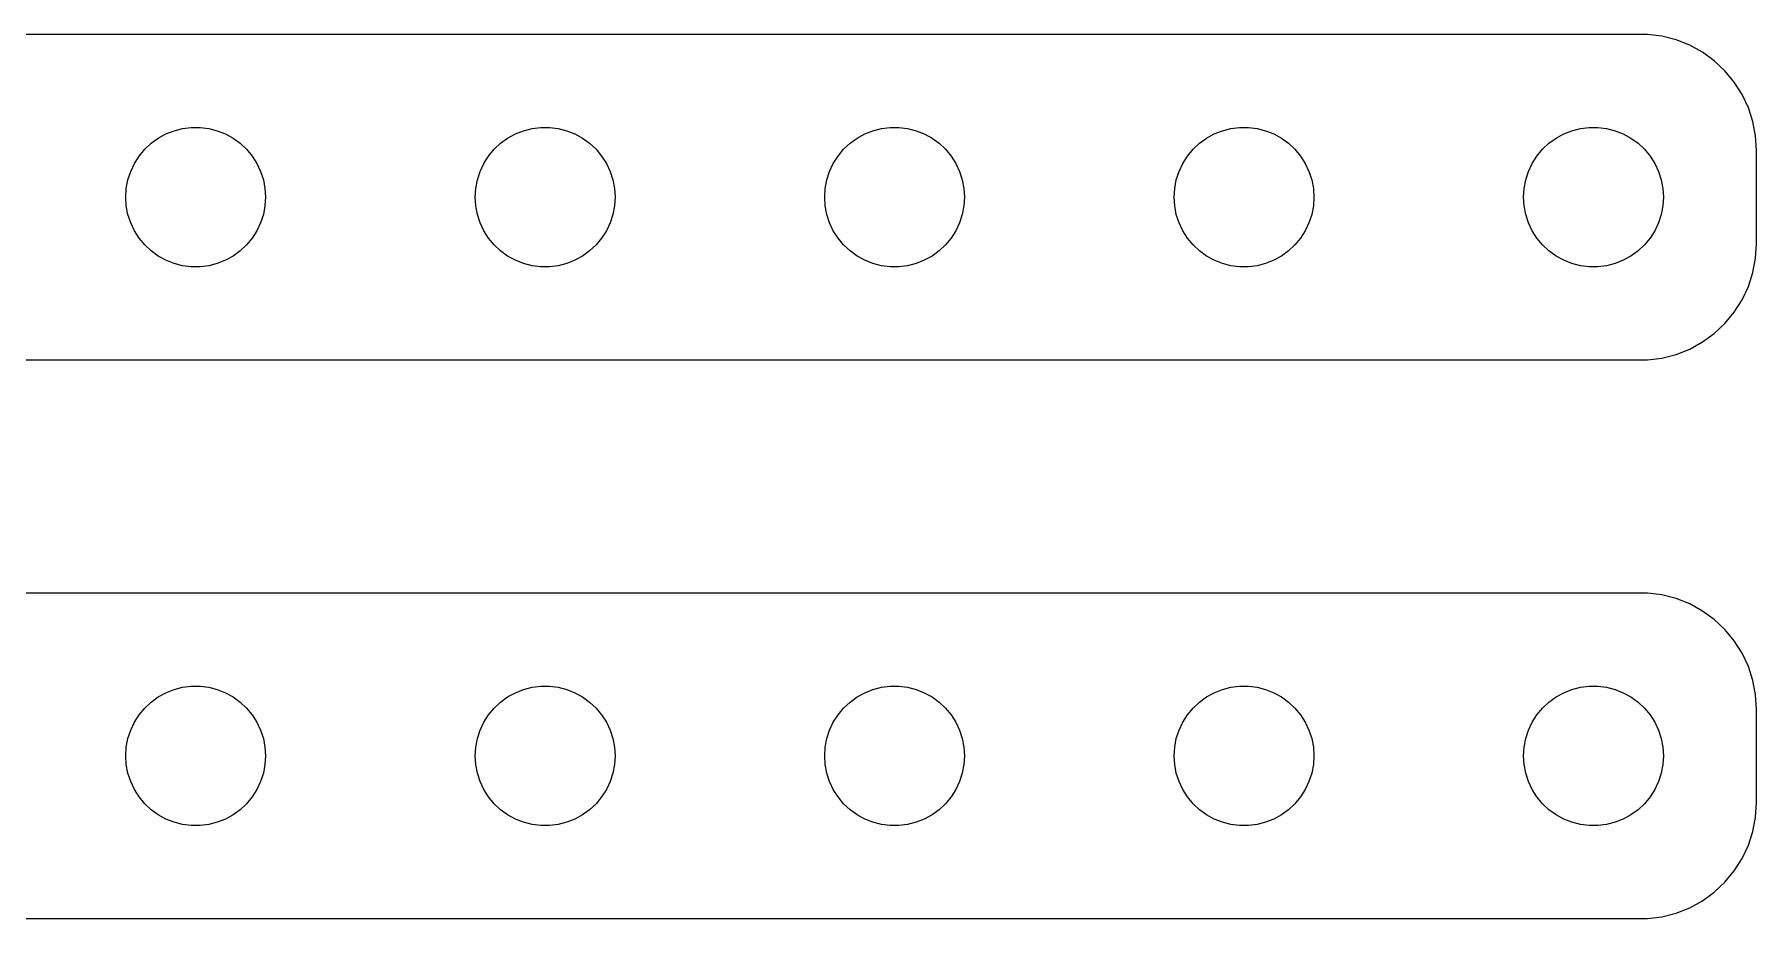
# Model space of a CAD drawing. Header units: metres. Extents: x -142 to 142, y 113 to 223.
# Drawn here: x 68.1 to 142, y 113 to 151 of the extents above; entities that cross this region are included whole.
import ezdxf

# ---------------------------------------------------------------- set-up
doc = ezdxf.new("R2010")
doc.units = ezdxf.units.M

msp = doc.modelspace()

# ---------------------------------------------------------------- linework, layer by layer
for p, q in [((137.314, 150.99), (-137.314, 150.99)), ((137.937, 150.911), (137.314, 150.99)), ((138.545, 150.755), (137.937, 150.911)), ((139.129, 150.524), (138.545, 150.755)), ((139.679, 150.222), (139.129, 150.524)), ((140.187, 149.853), (139.679, 150.222)), ((140.645, 149.423), (140.187, 149.853)), ((141.045, 148.939), (140.645, 149.423)), ((141.382, 148.409), (141.045, 148.939)), ((141.649, 147.841), (141.382, 148.409)), ((141.843, 147.243), (141.649, 147.841)), ((141.961, 146.627), (141.843, 147.243)), ((73.0877, 146.312), (73.3925, 146.533)), ((73.3925, 146.533), (73.7227, 146.714)), ((73.7227, 146.714), (74.073, 146.853)), ((74.073, 146.853), (74.4379, 146.947)), ((74.4379, 146.947), (74.8116, 146.994)), ((74.8116, 146.994), (75.1884, 146.994)), ((75.1884, 146.994), (75.5621, 146.947)), ((75.5621, 146.947), (75.927, 146.853)), ((75.927, 146.853), (76.2773, 146.714)), ((76.2773, 146.714), (76.6075, 146.533)), ((76.6075, 146.533), (76.9123, 146.312)), ((88.0877, 146.312), (88.3925, 146.533)), ((88.3925, 146.533), (88.7227, 146.714)), ((88.7227, 146.714), (89.073, 146.853)), ((89.073, 146.853), (89.4379, 146.947)), ((89.4379, 146.947), (89.8116, 146.994)), ((89.8116, 146.994), (90.1884, 146.994)), ((90.1884, 146.994), (90.5621, 146.947)), ((90.5621, 146.947), (90.927, 146.853)), ((90.927, 146.853), (91.2773, 146.714)), ((91.2773, 146.714), (91.6075, 146.533)), ((91.6075, 146.533), (91.9123, 146.312)), ((103.088, 146.312), (103.393, 146.533)), ((103.393, 146.533), (103.723, 146.714)), ((103.723, 146.714), (104.073, 146.853)), ((104.073, 146.853), (104.438, 146.947)), ((104.438, 146.947), (104.812, 146.994)), ((104.812, 146.994), (105.188, 146.994)), ((105.188, 146.994), (105.562, 146.947)), ((105.562, 146.947), (105.927, 146.853)), ((105.927, 146.853), (106.277, 146.714)), ((106.277, 146.714), (106.607, 146.533)), ((106.607, 146.533), (106.912, 146.312)), ((118.088, 146.312), (118.393, 146.533)), ((118.393, 146.533), (118.723, 146.714)), ((118.723, 146.714), (119.073, 146.853)), ((119.073, 146.853), (119.438, 146.947)), ((119.438, 146.947), (119.812, 146.994)), ((119.812, 146.994), (120.188, 146.994)), ((120.188, 146.994), (120.562, 146.947)), ((120.562, 146.947), (120.927, 146.853)), ((120.927, 146.853), (121.277, 146.714)), ((121.277, 146.714), (121.607, 146.533)), ((121.607, 146.533), (121.912, 146.312)), ((133.088, 146.312), (133.393, 146.533)), ((133.393, 146.533), (133.723, 146.714)), ((133.723, 146.714), (134.073, 146.853)), ((134.073, 146.853), (134.438, 146.947)), ((134.438, 146.947), (134.812, 146.994)), ((134.812, 146.994), (135.188, 146.994)), ((135.188, 146.994), (135.562, 146.947)), ((135.562, 146.947), (135.927, 146.853)), ((135.927, 146.853), (136.277, 146.714)), ((136.277, 146.714), (136.607, 146.533)), ((136.607, 146.533), (136.912, 146.312)), ((142, 146), (141.961, 146.627)), ((72.3711, 145.445), (72.573, 145.763)), ((72.573, 145.763), (72.8131, 146.054)), ((72.8131, 146.054), (73.0877, 146.312)), ((76.9123, 146.312), (77.1869, 146.054)), ((77.1869, 146.054), (77.427, 145.763)), ((77.427, 145.763), (77.6289, 145.445)), ((87.3711, 145.445), (87.573, 145.763)), ((87.573, 145.763), (87.8131, 146.054)), ((87.8131, 146.054), (88.0877, 146.312)), ((91.9123, 146.312), (92.1869, 146.054)), ((92.1869, 146.054), (92.427, 145.763)), ((92.427, 145.763), (92.6289, 145.445)), ((102.371, 145.445), (102.573, 145.763)), ((102.573, 145.763), (102.813, 146.054)), ((102.813, 146.054), (103.088, 146.312)), ((106.912, 146.312), (107.187, 146.054)), ((107.187, 146.054), (107.427, 145.763)), ((107.427, 145.763), (107.629, 145.445)), ((117.371, 145.445), (117.573, 145.763)), ((117.573, 145.763), (117.813, 146.054)), ((117.813, 146.054), (118.088, 146.312)), ((121.912, 146.312), (122.187, 146.054)), ((122.187, 146.054), (122.427, 145.763)), ((122.427, 145.763), (122.629, 145.445)), ((132.371, 145.445), (132.573, 145.763)), ((132.573, 145.763), (132.813, 146.054)), ((132.813, 146.054), (133.088, 146.312)), ((136.912, 146.312), (137.187, 146.054)), ((137.187, 146.054), (137.427, 145.763)), ((137.427, 145.763), (137.629, 145.445)), ((142, 142), (142, 146)), ((72.0943, 144.746), (72.2107, 145.104)), ((72.2107, 145.104), (72.3711, 145.445)), ((77.6289, 145.445), (77.7893, 145.104)), ((77.7893, 145.104), (77.9057, 144.746)), ((87.0943, 144.746), (87.2107, 145.104)), ((87.2107, 145.104), (87.3711, 145.445)), ((92.6289, 145.445), (92.7893, 145.104)), ((92.7893, 145.104), (92.9057, 144.746)), ((102.094, 144.746), (102.211, 145.104)), ((102.211, 145.104), (102.371, 145.445)), ((107.629, 145.445), (107.789, 145.104)), ((107.789, 145.104), (107.906, 144.746)), ((117.094, 144.746), (117.211, 145.104)), ((117.211, 145.104), (117.371, 145.445)), ((122.629, 145.445), (122.789, 145.104)), ((122.789, 145.104), (122.906, 144.746)), ((132.094, 144.746), (132.211, 145.104)), ((132.211, 145.104), (132.371, 145.445)), ((137.629, 145.445), (137.789, 145.104)), ((137.789, 145.104), (137.906, 144.746)), ((72, 144), (72.0237, 144.376)), ((72.0237, 144.376), (72.0943, 144.746)), ((77.9057, 144.746), (77.9763, 144.376)), ((77.9763, 144.376), (78, 144)), ((87, 144), (87.0237, 144.376)), ((87.0237, 144.376), (87.0943, 144.746)), ((92.9057, 144.746), (92.9763, 144.376)), ((92.9763, 144.376), (93, 144)), ((102, 144), (102.024, 144.376)), ((102.024, 144.376), (102.094, 144.746)), ((107.906, 144.746), (107.976, 144.376)), ((107.976, 144.376), (108, 144)), ((117, 144), (117.024, 144.376)), ((117.024, 144.376), (117.094, 144.746)), ((122.906, 144.746), (122.976, 144.376)), ((122.976, 144.376), (123, 144)), ((132, 144), (132.024, 144.376)), ((132.024, 144.376), (132.094, 144.746)), ((137.906, 144.746), (137.976, 144.376)), ((137.976, 144.376), (138, 144)), ((72.0237, 143.624), (72, 144)), ((72.0943, 143.254), (72.0237, 143.624)), ((77.9763, 143.624), (77.9057, 143.254)), ((78, 144), (77.9763, 143.624)), ((87.0237, 143.624), (87, 144)), ((87.0943, 143.254), (87.0237, 143.624)), ((92.9763, 143.624), (92.9057, 143.254)), ((93, 144), (92.9763, 143.624)), ((102.024, 143.624), (102, 144)), ((102.094, 143.254), (102.024, 143.624)), ((107.976, 143.624), (107.906, 143.254)), ((108, 144), (107.976, 143.624)), ((117.024, 143.624), (117, 144)), ((117.094, 143.254), (117.024, 143.624)), ((122.976, 143.624), (122.906, 143.254)), ((123, 144), (122.976, 143.624)), ((132.024, 143.624), (132, 144)), ((132.094, 143.254), (132.024, 143.624)), ((137.976, 143.624), (137.906, 143.254)), ((138, 144), (137.976, 143.624)), ((72.2107, 142.896), (72.0943, 143.254)), ((72.3711, 142.555), (72.2107, 142.896)), ((77.7893, 142.896), (77.6289, 142.555)), ((77.9057, 143.254), (77.7893, 142.896)), ((87.2107, 142.896), (87.0943, 143.254)), ((87.3711, 142.555), (87.2107, 142.896)), ((92.7893, 142.896), (92.6289, 142.555)), ((92.9057, 143.254), (92.7893, 142.896)), ((102.211, 142.896), (102.094, 143.254)), ((102.371, 142.555), (102.211, 142.896)), ((107.789, 142.896), (107.629, 142.555)), ((107.906, 143.254), (107.789, 142.896)), ((117.211, 142.896), (117.094, 143.254)), ((117.371, 142.555), (117.211, 142.896)), ((122.789, 142.896), (122.629, 142.555)), ((122.906, 143.254), (122.789, 142.896)), ((132.211, 142.896), (132.094, 143.254)), ((132.371, 142.555), (132.211, 142.896)), ((137.789, 142.896), (137.629, 142.555)), ((137.906, 143.254), (137.789, 142.896)), ((72.573, 142.237), (72.3711, 142.555)), ((72.8131, 141.946), (72.573, 142.237)), ((73.0877, 141.688), (72.8131, 141.946)), ((77.1869, 141.946), (76.9123, 141.688)), ((77.427, 142.237), (77.1869, 141.946)), ((77.6289, 142.555), (77.427, 142.237)), ((87.573, 142.237), (87.3711, 142.555)), ((87.8131, 141.946), (87.573, 142.237)), ((88.0877, 141.688), (87.8131, 141.946)), ((92.1869, 141.946), (91.9123, 141.688)), ((92.427, 142.237), (92.1869, 141.946)), ((92.6289, 142.555), (92.427, 142.237)), ((102.573, 142.237), (102.371, 142.555)), ((102.813, 141.946), (102.573, 142.237)), ((103.088, 141.688), (102.813, 141.946)), ((107.187, 141.946), (106.912, 141.688)), ((107.427, 142.237), (107.187, 141.946)), ((107.629, 142.555), (107.427, 142.237)), ((117.573, 142.237), (117.371, 142.555)), ((117.813, 141.946), (117.573, 142.237)), ((118.088, 141.688), (117.813, 141.946)), ((122.187, 141.946), (121.912, 141.688)), ((122.427, 142.237), (122.187, 141.946)), ((122.629, 142.555), (122.427, 142.237)), ((132.573, 142.237), (132.371, 142.555)), ((132.813, 141.946), (132.573, 142.237)), ((133.088, 141.688), (132.813, 141.946)), ((137.187, 141.946), (136.912, 141.688)), ((137.427, 142.237), (137.187, 141.946)), ((137.629, 142.555), (137.427, 142.237)), ((141.961, 141.373), (142, 142)), ((73.3925, 141.467), (73.0877, 141.688)), ((73.7227, 141.286), (73.3925, 141.467)), ((74.073, 141.147), (73.7227, 141.286)), ((76.2773, 141.286), (75.927, 141.147)), ((76.6075, 141.467), (76.2773, 141.286)), ((76.9123, 141.688), (76.6075, 141.467)), ((88.3925, 141.467), (88.0877, 141.688)), ((88.7227, 141.286), (88.3925, 141.467)), ((89.073, 141.147), (88.7227, 141.286)), ((91.2773, 141.286), (90.927, 141.147)), ((91.6075, 141.467), (91.2773, 141.286)), ((91.9123, 141.688), (91.6075, 141.467)), ((103.393, 141.467), (103.088, 141.688)), ((103.723, 141.286), (103.393, 141.467)), ((104.073, 141.147), (103.723, 141.286)), ((106.277, 141.286), (105.927, 141.147)), ((106.607, 141.467), (106.277, 141.286)), ((106.912, 141.688), (106.607, 141.467)), ((118.393, 141.467), (118.088, 141.688)), ((118.723, 141.286), (118.393, 141.467)), ((119.073, 141.147), (118.723, 141.286)), ((121.277, 141.286), (120.927, 141.147)), ((121.607, 141.467), (121.277, 141.286)), ((121.912, 141.688), (121.607, 141.467)), ((133.393, 141.467), (133.088, 141.688)), ((133.723, 141.286), (133.393, 141.467)), ((134.073, 141.147), (133.723, 141.286)), ((136.277, 141.286), (135.927, 141.147)), ((136.607, 141.467), (136.277, 141.286)), ((136.912, 141.688), (136.607, 141.467)), ((141.843, 140.757), (141.961, 141.373)), ((74.4379, 141.053), (74.073, 141.147)), ((74.8116, 141.006), (74.4379, 141.053)), ((75.1884, 141.006), (74.8116, 141.006)), ((75.5621, 141.053), (75.1884, 141.006)), ((75.927, 141.147), (75.5621, 141.053)), ((89.4379, 141.053), (89.073, 141.147)), ((89.8116, 141.006), (89.4379, 141.053)), ((90.1884, 141.006), (89.8116, 141.006)), ((90.5621, 141.053), (90.1884, 141.006)), ((90.927, 141.147), (90.5621, 141.053)), ((104.438, 141.053), (104.073, 141.147)), ((104.812, 141.006), (104.438, 141.053)), ((105.188, 141.006), (104.812, 141.006)), ((105.562, 141.053), (105.188, 141.006)), ((105.927, 141.147), (105.562, 141.053)), ((119.438, 141.053), (119.073, 141.147)), ((119.812, 141.006), (119.438, 141.053)), ((120.188, 141.006), (119.812, 141.006)), ((120.562, 141.053), (120.188, 141.006)), ((120.927, 141.147), (120.562, 141.053)), ((134.438, 141.053), (134.073, 141.147)), ((134.812, 141.006), (134.438, 141.053)), ((135.188, 141.006), (134.812, 141.006)), ((135.562, 141.053), (135.188, 141.006)), ((135.927, 141.147), (135.562, 141.053)), ((141.649, 140.159), (141.843, 140.757)), ((141.382, 139.591), (141.649, 140.159)), ((140.645, 138.577), (141.045, 139.061)), ((141.045, 139.061), (141.382, 139.591)), ((140.187, 138.147), (140.645, 138.577)), ((139.129, 137.476), (139.679, 137.778)), ((139.679, 137.778), (140.187, 138.147)), ((-137.314, 137.01), (137.314, 137.01)), ((137.314, 137.01), (137.937, 137.089)), ((137.937, 137.089), (138.545, 137.245)), ((138.545, 137.245), (139.129, 137.476)), ((137.314, 126.99), (-137.314, 126.99)), ((137.937, 126.911), (137.314, 126.99)), ((138.545, 126.755), (137.937, 126.911)), ((139.129, 126.524), (138.545, 126.755)), ((139.679, 126.222), (139.129, 126.524)), ((140.187, 125.853), (139.679, 126.222)), ((140.645, 125.423), (140.187, 125.853)), ((141.045, 124.939), (140.645, 125.423)), ((141.382, 124.409), (141.045, 124.939)), ((141.649, 123.841), (141.382, 124.409)), ((141.843, 123.243), (141.649, 123.841)), ((73.3925, 122.533), (73.7227, 122.714)), ((73.7227, 122.714), (74.073, 122.853)), ((74.073, 122.853), (74.4379, 122.947)), ((74.4379, 122.947), (74.8116, 122.994)), ((74.8116, 122.994), (75.1884, 122.994)), ((75.1884, 122.994), (75.5621, 122.947)), ((75.5621, 122.947), (75.927, 122.853)), ((75.927, 122.853), (76.2773, 122.714)), ((76.2773, 122.714), (76.6075, 122.533)), ((88.3925, 122.533), (88.7227, 122.714)), ((88.7227, 122.714), (89.073, 122.853)), ((89.073, 122.853), (89.4379, 122.947)), ((89.4379, 122.947), (89.8116, 122.994)), ((89.8116, 122.994), (90.1884, 122.994)), ((90.1884, 122.994), (90.5621, 122.947)), ((90.5621, 122.947), (90.927, 122.853)), ((90.927, 122.853), (91.2773, 122.714)), ((91.2773, 122.714), (91.6075, 122.533)), ((103.393, 122.533), (103.723, 122.714)), ((103.723, 122.714), (104.073, 122.853)), ((104.073, 122.853), (104.438, 122.947)), ((104.438, 122.947), (104.812, 122.994)), ((104.812, 122.994), (105.188, 122.994)), ((105.188, 122.994), (105.562, 122.947)), ((105.562, 122.947), (105.927, 122.853)), ((105.927, 122.853), (106.277, 122.714)), ((106.277, 122.714), (106.607, 122.533)), ((118.393, 122.533), (118.723, 122.714)), ((118.723, 122.714), (119.073, 122.853)), ((119.073, 122.853), (119.438, 122.947)), ((119.438, 122.947), (119.812, 122.994)), ((119.812, 122.994), (120.188, 122.994)), ((120.188, 122.994), (120.562, 122.947)), ((120.562, 122.947), (120.927, 122.853)), ((120.927, 122.853), (121.277, 122.714)), ((121.277, 122.714), (121.607, 122.533)), ((133.393, 122.533), (133.723, 122.714)), ((133.723, 122.714), (134.073, 122.853)), ((134.073, 122.853), (134.438, 122.947)), ((134.438, 122.947), (134.812, 122.994)), ((134.812, 122.994), (135.188, 122.994)), ((135.188, 122.994), (135.562, 122.947)), ((135.562, 122.947), (135.927, 122.853)), ((135.927, 122.853), (136.277, 122.714)), ((136.277, 122.714), (136.607, 122.533)), ((141.961, 122.627), (141.843, 123.243)), ((72.573, 121.763), (72.8131, 122.054)), ((72.8131, 122.054), (73.0877, 122.312)), ((73.0877, 122.312), (73.3925, 122.533)), ((76.6075, 122.533), (76.9123, 122.312)), ((76.9123, 122.312), (77.1869, 122.054)), ((77.1869, 122.054), (77.427, 121.763)), ((87.573, 121.763), (87.8131, 122.054)), ((87.8131, 122.054), (88.0877, 122.312)), ((88.0877, 122.312), (88.3925, 122.533)), ((91.6075, 122.533), (91.9123, 122.312)), ((91.9123, 122.312), (92.1869, 122.054)), ((92.1869, 122.054), (92.427, 121.763)), ((102.573, 121.763), (102.813, 122.054)), ((102.813, 122.054), (103.088, 122.312)), ((103.088, 122.312), (103.393, 122.533)), ((106.607, 122.533), (106.912, 122.312)), ((106.912, 122.312), (107.187, 122.054)), ((107.187, 122.054), (107.427, 121.763)), ((117.573, 121.763), (117.813, 122.054)), ((117.813, 122.054), (118.088, 122.312)), ((118.088, 122.312), (118.393, 122.533)), ((121.607, 122.533), (121.912, 122.312)), ((121.912, 122.312), (122.187, 122.054)), ((122.187, 122.054), (122.427, 121.763)), ((132.573, 121.763), (132.813, 122.054)), ((132.813, 122.054), (133.088, 122.312)), ((133.088, 122.312), (133.393, 122.533)), ((136.607, 122.533), (136.912, 122.312)), ((136.912, 122.312), (137.187, 122.054)), ((137.187, 122.054), (137.427, 121.763)), ((142, 122), (141.961, 122.627)), ((142, 118), (142, 122)), ((72.2107, 121.104), (72.3711, 121.445)), ((72.3711, 121.445), (72.573, 121.763)), ((77.427, 121.763), (77.6289, 121.445)), ((77.6289, 121.445), (77.7893, 121.104)), ((87.2107, 121.104), (87.3711, 121.445)), ((87.3711, 121.445), (87.573, 121.763)), ((92.427, 121.763), (92.6289, 121.445)), ((92.6289, 121.445), (92.7893, 121.104)), ((102.211, 121.104), (102.371, 121.445)), ((102.371, 121.445), (102.573, 121.763)), ((107.427, 121.763), (107.629, 121.445)), ((107.629, 121.445), (107.789, 121.104)), ((117.211, 121.104), (117.371, 121.445)), ((117.371, 121.445), (117.573, 121.763)), ((122.427, 121.763), (122.629, 121.445)), ((122.629, 121.445), (122.789, 121.104)), ((132.211, 121.104), (132.371, 121.445)), ((132.371, 121.445), (132.573, 121.763)), ((137.427, 121.763), (137.629, 121.445)), ((137.629, 121.445), (137.789, 121.104)), ((72.0237, 120.376), (72.0943, 120.746)), ((72.0943, 120.746), (72.2107, 121.104)), ((77.7893, 121.104), (77.9057, 120.746)), ((77.9057, 120.746), (77.9763, 120.376)), ((87.0237, 120.376), (87.0943, 120.746)), ((87.0943, 120.746), (87.2107, 121.104)), ((92.7893, 121.104), (92.9057, 120.746)), ((92.9057, 120.746), (92.9763, 120.376)), ((102.024, 120.376), (102.094, 120.746)), ((102.094, 120.746), (102.211, 121.104)), ((107.789, 121.104), (107.906, 120.746)), ((107.906, 120.746), (107.976, 120.376)), ((117.024, 120.376), (117.094, 120.746)), ((117.094, 120.746), (117.211, 121.104)), ((122.789, 121.104), (122.906, 120.746)), ((122.906, 120.746), (122.976, 120.376)), ((132.024, 120.376), (132.094, 120.746)), ((132.094, 120.746), (132.211, 121.104)), ((137.789, 121.104), (137.906, 120.746)), ((137.906, 120.746), (137.976, 120.376)), ((72, 120), (72.0237, 120.376)), ((72.0237, 119.624), (72, 120)), ((77.9763, 120.376), (78, 120)), ((78, 120), (77.9763, 119.624)), ((87, 120), (87.0237, 120.376)), ((87.0237, 119.624), (87, 120)), ((92.9763, 120.376), (93, 120)), ((93, 120), (92.9763, 119.624)), ((102, 120), (102.024, 120.376)), ((102.024, 119.624), (102, 120)), ((107.976, 120.376), (108, 120)), ((108, 120), (107.976, 119.624)), ((117, 120), (117.024, 120.376)), ((117.024, 119.624), (117, 120)), ((122.976, 120.376), (123, 120)), ((123, 120), (122.976, 119.624)), ((132, 120), (132.024, 120.376)), ((132.024, 119.624), (132, 120)), ((137.976, 120.376), (138, 120)), ((138, 120), (137.976, 119.624)), ((72.0943, 119.254), (72.0237, 119.624)), ((72.2107, 118.896), (72.0943, 119.254)), ((77.9057, 119.254), (77.7893, 118.896)), ((77.9763, 119.624), (77.9057, 119.254)), ((87.0943, 119.254), (87.0237, 119.624)), ((87.2107, 118.896), (87.0943, 119.254)), ((92.9057, 119.254), (92.7893, 118.896)), ((92.9763, 119.624), (92.9057, 119.254)), ((102.094, 119.254), (102.024, 119.624)), ((102.211, 118.896), (102.094, 119.254)), ((107.906, 119.254), (107.789, 118.896)), ((107.976, 119.624), (107.906, 119.254)), ((117.094, 119.254), (117.024, 119.624)), ((117.211, 118.896), (117.094, 119.254)), ((122.906, 119.254), (122.789, 118.896)), ((122.976, 119.624), (122.906, 119.254)), ((132.094, 119.254), (132.024, 119.624)), ((132.211, 118.896), (132.094, 119.254)), ((137.906, 119.254), (137.789, 118.896)), ((137.976, 119.624), (137.906, 119.254)), ((72.3711, 118.555), (72.2107, 118.896)), ((72.573, 118.237), (72.3711, 118.555)), ((77.6289, 118.555), (77.427, 118.237)), ((77.7893, 118.896), (77.6289, 118.555)), ((87.3711, 118.555), (87.2107, 118.896)), ((87.573, 118.237), (87.3711, 118.555)), ((92.6289, 118.555), (92.427, 118.237)), ((92.7893, 118.896), (92.6289, 118.555)), ((102.371, 118.555), (102.211, 118.896)), ((102.573, 118.237), (102.371, 118.555)), ((107.629, 118.555), (107.427, 118.237)), ((107.789, 118.896), (107.629, 118.555)), ((117.371, 118.555), (117.211, 118.896)), ((117.573, 118.237), (117.371, 118.555)), ((122.629, 118.555), (122.427, 118.237)), ((122.789, 118.896), (122.629, 118.555)), ((132.371, 118.555), (132.211, 118.896)), ((132.573, 118.237), (132.371, 118.555)), ((137.629, 118.555), (137.427, 118.237)), ((137.789, 118.896), (137.629, 118.555)), ((72.8131, 117.946), (72.573, 118.237)), ((73.0877, 117.688), (72.8131, 117.946)), ((73.3925, 117.467), (73.0877, 117.688)), ((76.9123, 117.688), (76.6075, 117.467)), ((77.1869, 117.946), (76.9123, 117.688)), ((77.427, 118.237), (77.1869, 117.946)), ((87.8131, 117.946), (87.573, 118.237)), ((88.0877, 117.688), (87.8131, 117.946)), ((88.3925, 117.467), (88.0877, 117.688)), ((91.9123, 117.688), (91.6075, 117.467)), ((92.1869, 117.946), (91.9123, 117.688)), ((92.427, 118.237), (92.1869, 117.946)), ((102.813, 117.946), (102.573, 118.237)), ((103.088, 117.688), (102.813, 117.946)), ((103.393, 117.467), (103.088, 117.688)), ((106.912, 117.688), (106.607, 117.467)), ((107.187, 117.946), (106.912, 117.688)), ((107.427, 118.237), (107.187, 117.946)), ((117.813, 117.946), (117.573, 118.237)), ((118.088, 117.688), (117.813, 117.946)), ((118.393, 117.467), (118.088, 117.688)), ((121.912, 117.688), (121.607, 117.467)), ((122.187, 117.946), (121.912, 117.688)), ((122.427, 118.237), (122.187, 117.946)), ((132.813, 117.946), (132.573, 118.237)), ((133.088, 117.688), (132.813, 117.946)), ((133.393, 117.467), (133.088, 117.688)), ((136.912, 117.688), (136.607, 117.467)), ((137.187, 117.946), (136.912, 117.688)), ((137.427, 118.237), (137.187, 117.946)), ((141.961, 117.373), (142, 118)), ((73.7227, 117.286), (73.3925, 117.467)), ((74.073, 117.147), (73.7227, 117.286)), ((74.4379, 117.053), (74.073, 117.147)), ((74.8116, 117.006), (74.4379, 117.053)), ((75.1884, 117.006), (74.8116, 117.006)), ((75.5621, 117.053), (75.1884, 117.006)), ((75.927, 117.147), (75.5621, 117.053)), ((76.2773, 117.286), (75.927, 117.147)), ((76.6075, 117.467), (76.2773, 117.286)), ((88.7227, 117.286), (88.3925, 117.467)), ((89.073, 117.147), (88.7227, 117.286)), ((89.4379, 117.053), (89.073, 117.147)), ((89.8116, 117.006), (89.4379, 117.053)), ((90.1884, 117.006), (89.8116, 117.006)), ((90.5621, 117.053), (90.1884, 117.006)), ((90.927, 117.147), (90.5621, 117.053)), ((91.2773, 117.286), (90.927, 117.147)), ((91.6075, 117.467), (91.2773, 117.286)), ((103.723, 117.286), (103.393, 117.467)), ((104.073, 117.147), (103.723, 117.286)), ((104.438, 117.053), (104.073, 117.147)), ((104.812, 117.006), (104.438, 117.053)), ((105.188, 117.006), (104.812, 117.006)), ((105.562, 117.053), (105.188, 117.006)), ((105.927, 117.147), (105.562, 117.053)), ((106.277, 117.286), (105.927, 117.147)), ((106.607, 117.467), (106.277, 117.286)), ((118.723, 117.286), (118.393, 117.467)), ((119.073, 117.147), (118.723, 117.286)), ((119.438, 117.053), (119.073, 117.147)), ((119.812, 117.006), (119.438, 117.053)), ((120.188, 117.006), (119.812, 117.006)), ((120.562, 117.053), (120.188, 117.006)), ((120.927, 117.147), (120.562, 117.053)), ((121.277, 117.286), (120.927, 117.147)), ((121.607, 117.467), (121.277, 117.286)), ((133.723, 117.286), (133.393, 117.467)), ((134.073, 117.147), (133.723, 117.286)), ((134.438, 117.053), (134.073, 117.147)), ((134.812, 117.006), (134.438, 117.053)), ((135.188, 117.006), (134.812, 117.006)), ((135.562, 117.053), (135.188, 117.006)), ((135.927, 117.147), (135.562, 117.053)), ((136.277, 117.286), (135.927, 117.147)), ((136.607, 117.467), (136.277, 117.286)), ((141.843, 116.757), (141.961, 117.373)), ((141.382, 115.591), (141.649, 116.159)), ((141.649, 116.159), (141.843, 116.757)), ((141.045, 115.061), (141.382, 115.591)), ((140.187, 114.147), (140.645, 114.577)), ((140.645, 114.577), (141.045, 115.061)), ((139.679, 113.778), (140.187, 114.147)), ((137.937, 113.089), (138.545, 113.245)), ((138.545, 113.245), (139.129, 113.476)), ((139.129, 113.476), (139.679, 113.778)), ((-137.314, 113.01), (137.314, 113.01)), ((137.314, 113.01), (137.937, 113.089))]:
    msp.add_line(p, q)

doc.saveas('drawing.dxf')
